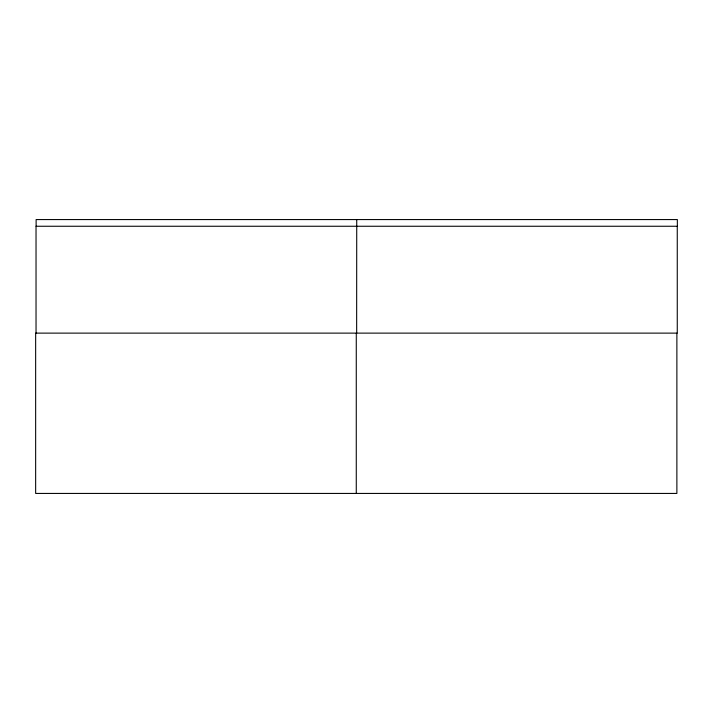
<?xml version="1.0" encoding="UTF-8"?>
<svg xmlns="http://www.w3.org/2000/svg" width="713" height="713" viewBox="0 0 713 713"><rect width="100%" height="100%" fill="white"/><g stroke="black" fill="none" stroke-linecap="round" stroke-linejoin="round"><path stroke-width="1.07" d="M677.261 226.253L677.261 333.123L35.65 333.123L35.65 493.432L676.878 493.432L676.878 333.123M356.732 219.568L356.643 333.123M356.268 333.123L356.268 493.432M36.122 226.253L36.122 219.568L677.35 219.568L677.35 226.253L36.033 226.253L36.033 333.123"/></g></svg>
